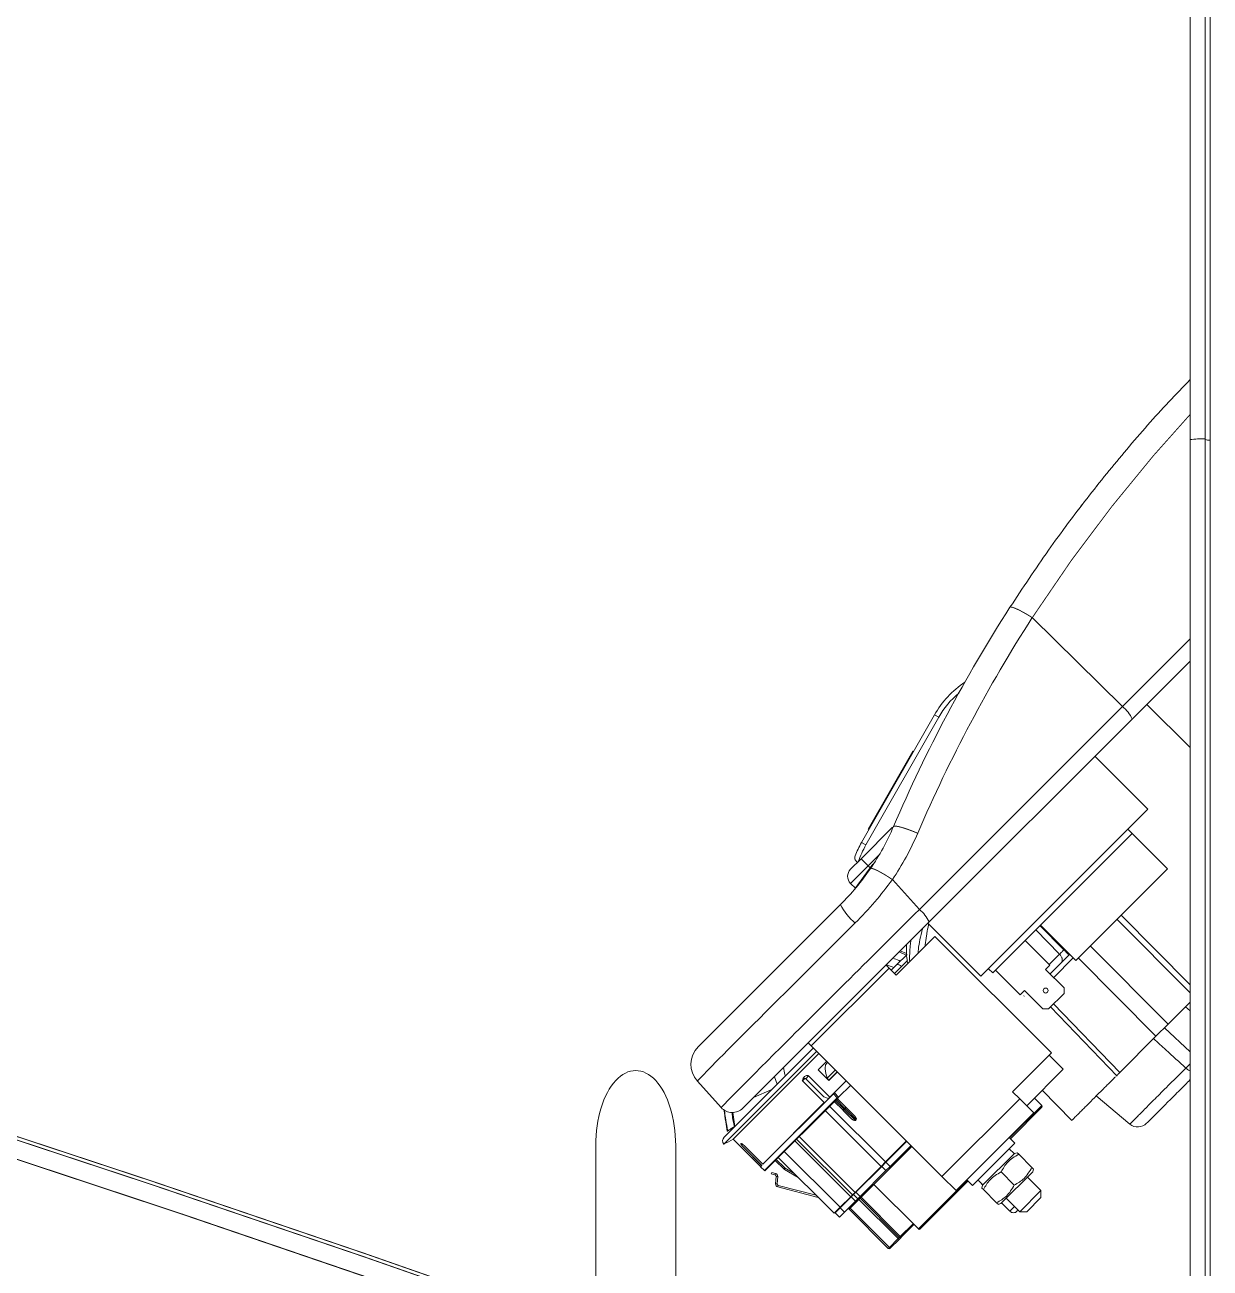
# Model space of a CAD drawing. Header units: millimetres. Extents: x -16985 to -606, y 2122 to 9380.
# Drawn here: x -7690.8 to -7453.6, y 5908.6 to 6157.6 of the extents above; entities that cross this region are included whole.
import ezdxf

# ---------------------------------------------------------------- set-up
doc = ezdxf.new("R2010")
doc.units = ezdxf.units.MM
for name, pattern in [('K5LT32768', [0]), ('K5LT32769', [0]), ('K5LT_THIN', [0])]:
    doc.linetypes.add(name, pattern=pattern)

msp = doc.modelspace()

# ---------------------------------------------------------------- linework, layer by layer
at = {"color": 7, "linetype": 'K5LT_THIN', "lineweight": 18}
for p, q in [((-7453.55, 5798.59), (-7453.55, 6956.01)), ((-7457.55, 6933.91), (-7457.55, 6074.58)), ((-7454.55, 6934.04), (-7454.55, 6074.71)), ((-7457.55, 5830.46), (-7457.55, 6074.58)), ((-7457.55, 6074.58), (-7457.55, 6074.58)), ((-7454.55, 5830.48), (-7454.55, 6074.71)), ((-7476.32, 6065.18), (-7476.13, 6065.42)), ((-7489.16, 6038.9), (-7471.12, 6021.09)), ((-7457.55, 6030.19), (-7469.15, 6018.59)), ((-7523.35, 5993.87), (-7508.75, 6019.44)), ((-7511.77, 5980.44), (-7471.12, 6021.09)), ((-7507.89, 6018.94), (-7508.75, 6019.44)), ((-7508.25, 6020.28), (-7508.25, 6020.28)), ((-7457.55, 6012.86), (-7466.22, 6021.52)), ((-7507.89, 6018.94), (-7522.48, 5993.37)), ((-7469.15, 6018.59), (-7509.8, 5977.94)), ((-7521.99, 5996.55), (-7513.07, 6012.18)), ((-7513.07, 6012.18), (-7512.94, 6012.1)), ((-7466.01, 6000.52), (-7476.61, 6011.13)), ((-7466.01, 6000.52), (-7499.45, 5967.07)), ((-7523.42, 5990.62), (-7517.12, 5996.93)), ((-7521.99, 5996.55), (-7521.86, 5996.47)), ((-7497.08, 5967.75), (-7469.15, 5995.68)), ((-7469.15, 5995.68), (-7487.54, 5977.29)), ((-7469.15, 5995.68), (-7470, 5996.53)), ((-7462.08, 5988.61), (-7469.15, 5995.68)), ((-7522.48, 5993.37), (-7523.35, 5993.87)), ((-7525.55, 5988.5), (-7523.42, 5990.62)), ((-7521.05, 5989.54), (-7524.66, 5984.57)), ((-7524.17, 5989.88), (-7524.41, 5990.13)), ((-7523.42, 5990.62), (-7522.01, 5989.21)), ((-7522.01, 5989.21), (-7525.55, 5985.67)), ((-7462.08, 5988.61), (-7480.47, 5970.22)), ((-7524.57, 5984.7), (-7525.55, 5985.67)), ((-7517.17, 5986.45), (-7511.77, 5980.44)), ((-7556.02, 5952.93), (-7527.54, 5981.42)), ((-7509.8, 5977.94), (-7547.09, 5940.65)), ((-7499.45, 5967.07), (-7510.06, 5977.68)), ((-7480.47, 5970.22), (-7487.54, 5977.29)), ((-7508.65, 5975.06), (-7516.43, 5967.28)), ((-7485.32, 5951.73), (-7508.65, 5975.06)), ((-7514.31, 5971.6), (-7515.6, 5972.15)), ((-7485.63, 5969.3), (-7490.58, 5974.25)), ((-7516.34, 5969.35), (-7514.23, 5971.46)), ((-7515.34, 5969.02), (-7514.11, 5970.25)), ((-7485.56, 5967.54), (-7481.68, 5971.41)), ((-7517.84, 5968.7), (-7533.4, 5953.14)), ((-7517.84, 5968.7), (-7518.44, 5969.3)), ((-7516.43, 5967.28), (-7517.84, 5968.7)), ((-7517.42, 5968.27), (-7516.34, 5969.35)), ((-7516.75, 5967.61), (-7515.34, 5969.02)), ((-7497.93, 5968.59), (-7497.08, 5967.75)), ((-7496.52, 5968.31), (-7491.57, 5963.36)), ((-7486.48, 5968.45), (-7485.63, 5969.3)), ((-7482.8, 5964.78), (-7486.48, 5968.45)), ((-7482.8, 5963.64), (-7482.8, 5964.78)), ((-7491.57, 5963.36), (-7490.72, 5964.21)), ((-7490.88, 5963.06), (-7490.81, 5963.13)), ((-7490.72, 5964.21), (-7487.04, 5960.53)), ((-7485.91, 5960.53), (-7482.8, 5963.64)), ((-7487.04, 5960.53), (-7485.91, 5960.53)), ((-7485.52, 5960.92), (-7472.17, 5947.07)), ((-7461.98, 5957.45), (-7457.55, 5961.88)), ((-7464.39, 5955.04), (-7461.98, 5957.45)), ((-7471.63, 5947.81), (-7464.39, 5955.04)), ((-7550.86, 5934.82), (-7532.97, 5952.71)), ((-7533.4, 5953.14), (-7534, 5953.74)), ((-7507.24, 5926.98), (-7533.4, 5953.14)), ((-7550.91, 5933.46), (-7532.31, 5952.05)), ((-7531.86, 5951.6), (-7549.05, 5934.42)), ((-7532.01, 5948.31), (-7530.29, 5950.03)), ((-7485.32, 5951.73), (-7493.09, 5943.95)), ((-7485.78, 5951.27), (-7482.95, 5948.44)), ((-7533.93, 5947.1), (-7534.5, 5946.53)), ((-7529.68, 5942.85), (-7533.93, 5947.1)), ((-7529.89, 5946.19), (-7532.01, 5948.31)), ((-7528.56, 5948.3), (-7530.21, 5946.64)), ((-7529.89, 5946.19), (-7528.17, 5947.91)), ((-7528.2, 5947.94), (-7529.86, 5946.28)), ((-7482.95, 5948.44), (-7490.27, 5941.12)), ((-7551.44, 5940.76), (-7556.2, 5946.05)), ((-7540.79, 5946.95), (-7540.2, 5945.48)), ((-7535.21, 5946.05), (-7534.66, 5946.59)), ((-7530.79, 5941.75), (-7535.03, 5945.99)), ((-7530.87, 5942.9), (-7534.5, 5946.53)), ((-7529.86, 5946.28), (-7530.21, 5946.64)), ((-7526.4, 5946.14), (-7529.68, 5942.85)), ((-7527.93, 5942.84), (-7525.51, 5945.26)), ((-7543.07, 5929.4), (-7528.96, 5943.5)), ((-7542.63, 5928.14), (-7528.1, 5942.67)), ((-7530.87, 5942.9), (-7529.95, 5942.59)), ((-7529.68, 5942.85), (-7529.95, 5942.59)), ((-7528.78, 5943.69), (-7528.96, 5943.5)), ((-7528.19, 5942.73), (-7528.96, 5943.5)), ((-7528.78, 5943.69), (-7527.93, 5942.84)), ((-7528.59, 5942.18), (-7526.9, 5940.49)), ((-7528.41, 5942.36), (-7526.72, 5940.66)), ((-7528.2, 5942.57), (-7526.51, 5940.88)), ((-7527.93, 5942.84), (-7528.1, 5942.67)), ((-7491.68, 5942.53), (-7507.24, 5926.98)), ((-7491.68, 5942.53), (-7493.09, 5943.95)), ((-7488.85, 5939.71), (-7491.68, 5942.53)), ((-7487.22, 5941.19), (-7488.71, 5942.68)), ((-7487.15, 5944.25), (-7481.27, 5938.17)), ((-7476.35, 5943.09), (-7469.64, 5937.46)), ((-7530.79, 5941.75), (-7543.1, 5929.44)), ((-7530.61, 5940.16), (-7519.44, 5928.99)), ((-7529.73, 5941.04), (-7518.55, 5929.87)), ((-7528.8, 5941.97), (-7527.11, 5940.28)), ((-7527.11, 5940.28), (-7526.9, 5940.49)), ((-7527.11, 5940.28), (-7527.02, 5940.18)), ((-7527.02, 5940.18), (-7525.61, 5938.78)), ((-7526.9, 5940.49), (-7526.72, 5940.66)), ((-7526.9, 5940.49), (-7526.75, 5940.34)), ((-7526.75, 5940.34), (-7526.57, 5940.52)), ((-7526.75, 5940.34), (-7524.58, 5938.17)), ((-7526.72, 5940.66), (-7526.51, 5940.88)), ((-7526.72, 5940.66), (-7526.57, 5940.52)), ((-7526.57, 5940.52), (-7524.4, 5938.35)), ((-7526.51, 5940.88), (-7526.42, 5940.79)), ((-7526.42, 5940.79), (-7525.01, 5939.38)), ((-7488.85, 5939.71), (-7504.41, 5924.15)), ((-7487.22, 5940.84), (-7493.55, 5934.51)), ((-7524.4, 5938.35), (-7524.58, 5938.17)), ((-7550.22, 5936.01), (-7549.3, 5936.57)), ((-7548.73, 5937), (-7548.8, 5936.96)), ((-7535.81, 5934.96), (-7524.64, 5923.78)), ((-7492.67, 5933.62), (-7493.8, 5934.76)), ((-7576.55, 5933.19), (-7576.55, 5893.19)), ((-7560.55, 5893.19), (-7560.55, 5933.19)), ((-7549.05, 5934.42), (-7543.58, 5928.96)), ((-7547.31, 5933.5), (-7547.37, 5933.44)), ((-7543.35, 5929.19), (-7546.87, 5932.71)), ((-7543.31, 5929.15), (-7546.78, 5932.62)), ((-7543.1, 5929.44), (-7546.62, 5932.96)), ((-7543.07, 5929.4), (-7546.53, 5932.86)), ((-7525.51, 5922.91), (-7536.69, 5934.08)), ((-7536.33, 5934.44), (-7525.16, 5923.27)), ((-7518.55, 5929.87), (-7514.34, 5934.08)), ((-7518.48, 5929.8), (-7514.27, 5934.01)), ((-7517.64, 5928.95), (-7513.42, 5933.16)), ((-7501.15, 5925.14), (-7492.67, 5933.62)), ((-7492.78, 5931.54), (-7493.77, 5932.53)), ((-7542.37, 5930.1), (-7542.41, 5930.13)), ((-7540.61, 5930.16), (-7538.92, 5928.47)), ((-7540.4, 5930.37), (-7538.7, 5928.68)), ((-7540.01, 5930.76), (-7528.84, 5919.59)), ((-7538.81, 5931.96), (-7527.63, 5920.79)), ((-7518.55, 5929.87), (-7519.44, 5928.99)), ((-7519.3, 5928.98), (-7518.48, 5929.8)), ((-7518.48, 5929.8), (-7517.64, 5928.95)), ((-7492.74, 5931.57), (-7499.1, 5925.21)), ((-7492.18, 5931.72), (-7492.74, 5931.57)), ((-7489.23, 5928.77), (-7491.87, 5931.41)), ((-7543.35, 5929.19), (-7543.58, 5928.96)), ((-7543.54, 5928.92), (-7543.31, 5929.15)), ((-7543.54, 5928.92), (-7542.77, 5928.14)), ((-7543.35, 5929.19), (-7543.35, 5929.19)), ((-7541.4, 5927.47), (-7541.32, 5927.76)), ((-7541.4, 5927.47), (-7540.66, 5927.28)), ((-7541.32, 5927.76), (-7540.58, 5927.57)), ((-7540.66, 5927.28), (-7540.58, 5927.57)), ((-7538.92, 5928.47), (-7538.7, 5928.68)), ((-7538.75, 5928.34), (-7538.6, 5928.6)), ((-7538.75, 5928.34), (-7536, 5926.75)), ((-7538.7, 5928.68), (-7538.6, 5928.6)), ((-7538.6, 5928.6), (-7536.82, 5927.57)), ((-7524.64, 5923.78), (-7519.44, 5928.99)), ((-7524.47, 5923.81), (-7519.3, 5928.98)), ((-7523.62, 5922.97), (-7518.45, 5928.14)), ((-7519.3, 5928.98), (-7518.45, 5928.14)), ((-7517.64, 5928.95), (-7518.45, 5928.14)), ((-7495.43, 5921.53), (-7489.06, 5927.9)), ((-7492.77, 5925.23), (-7495.4, 5927.87)), ((-7489.06, 5927.9), (-7488.91, 5928.45)), ((-7540.43, 5926.97), (-7540.55, 5925.49)), ((-7540.55, 5925.49), (-7540.25, 5925.47)), ((-7540.43, 5926.97), (-7540.13, 5926.94)), ((-7540.13, 5926.94), (-7540.25, 5925.47)), ((-7540.1, 5924.86), (-7540.03, 5925.15)), ((-7540.1, 5924.86), (-7532.02, 5922.78)), ((-7540.03, 5925.15), (-7532.44, 5923.19)), ((-7520.88, 5925.36), (-7511.97, 5916.45)), ((-7504.41, 5924.15), (-7507.24, 5926.98)), ((-7502.04, 5926.02), (-7503.64, 5924.42)), ((-7502.29, 5926.27), (-7501.15, 5925.14)), ((-7499.1, 5925.21), (-7499.25, 5924.65)), ((-7487.44, 5924.15), (-7490.12, 5926.84)), ((-7527.63, 5920.79), (-7525.51, 5922.91)), ((-7527.6, 5920.68), (-7525.42, 5922.86)), ((-7523.85, 5922.38), (-7525.62, 5920.61)), ((-7525.16, 5923.27), (-7525.51, 5922.91)), ((-7525.42, 5922.86), (-7524.95, 5923.34)), ((-7524.57, 5922.01), (-7525.42, 5922.86)), ((-7524.64, 5923.78), (-7525.16, 5923.27)), ((-7524.95, 5923.34), (-7524.47, 5923.81)), ((-7524.95, 5923.34), (-7524.1, 5922.49)), ((-7524.1, 5922.49), (-7524.57, 5922.01)), ((-7524.47, 5923.81), (-7523.62, 5922.97)), ((-7524.28, 5924.15), (-7524.21, 5924.08)), ((-7523.62, 5922.97), (-7524.1, 5922.49)), ((-7524.03, 5922.56), (-7523.85, 5922.38)), ((-7523.64, 5922.59), (-7523.85, 5922.38)), ((-7523.85, 5922.38), (-7516, 5914.53)), ((-7523.43, 5922.81), (-7523.64, 5922.59)), ((-7515.79, 5914.75), (-7523.64, 5922.59)), ((-7523.6, 5922.98), (-7523.43, 5922.81)), ((-7515.58, 5914.96), (-7523.43, 5922.81)), ((-7503.64, 5924.42), (-7511.62, 5916.45)), ((-7498.94, 5924.34), (-7499.23, 5924.63)), ((-7496.3, 5921.7), (-7498.94, 5924.34)), ((-7494.37, 5922.59), (-7491.68, 5919.91)), ((-7491.68, 5919.91), (-7487.44, 5924.15)), ((-7490.27, 5919.91), (-7487.44, 5922.73)), ((-7487.44, 5922.73), (-7487.44, 5924.15)), ((-7527.63, 5920.79), (-7528.84, 5919.59)), ((-7528.62, 5919.66), (-7527.6, 5920.68)), ((-7528.13, 5920.3), (-7528.06, 5920.23)), ((-7527.92, 5920.51), (-7527.85, 5920.44)), ((-7526.75, 5919.84), (-7527.78, 5918.81)), ((-7527.6, 5920.68), (-7526.75, 5919.84)), ((-7526.93, 5921.5), (-7526.86, 5921.43)), ((-7526.75, 5919.84), (-7524.57, 5922.01)), ((-7525.62, 5920.61), (-7525.83, 5920.4)), ((-7517.98, 5912.55), (-7525.83, 5920.4)), ((-7525.8, 5920.79), (-7525.62, 5920.61)), ((-7517.77, 5912.77), (-7525.62, 5920.61)), ((-7496.3, 5921.7), (-7496.01, 5921.4)), ((-7495.98, 5921.38), (-7495.43, 5921.53)), ((-7495.3, 5921.66), (-7493.64, 5920)), ((-7492, 5920.22), (-7492.23, 5920)), ((-7491.68, 5919.91), (-7490.27, 5919.91)), ((-7528.62, 5919.66), (-7527.78, 5918.81)), ((-7512.85, 5917.33), (-7515.4, 5914.78)), ((-7515.79, 5914.75), (-7516, 5914.53)), ((-7515.44, 5914.75), (-7515.83, 5914.36)), ((-7515.58, 5914.96), (-7515.79, 5914.75)), ((-7515.4, 5914.78), (-7515.58, 5914.96)), ((-7515.4, 5914.78), (-7515.44, 5914.75)), ((-7517.77, 5912.77), (-7517.98, 5912.55)), ((-7516, 5914.53), (-7517.77, 5912.77)), ((-7517.59, 5912.59), (-7517.77, 5912.77)), ((-7517.59, 5912.59), (-7517.63, 5912.55)), ((-7515.83, 5914.36), (-7517.59, 5912.59)), ((-7515.83, 5914.36), (-7516, 5914.53))]:
    msp.add_line(p, q, dxfattribs=at)
at = {"color": 8, "linetype": 'K5LT32768', "lineweight": 15, "true_color": 0x808080}
for p, q in [((-7471.12, 6021.09), (-7457.55, 6034.65)), ((-7519.87, 5991.34), (-7522.01, 5989.21)), ((-7522.01, 5989.21), (-7521.59, 5988.79)), ((-7487.67, 5977.25), (-7482.86, 5972.34)), ((-7457.55, 5963.74), (-7472.21, 5978.48)), ((-7457.55, 5965.38), (-7471.39, 5979.3)), ((-7488.43, 5976.4), (-7483.68, 5971.5)), ((-7482.72, 5972.47), (-7482.86, 5972.34)), ((-7461.98, 5957.45), (-7477.54, 5973.15)), ((-7515.81, 5971.93), (-7514.29, 5971.26)), ((-7483.68, 5971.5), (-7485.75, 5969.42)), ((-7484.86, 5966.84), (-7480.97, 5970.73)), ((-7464.39, 5955.04), (-7479.96, 5970.73)), ((-7471.63, 5947.81), (-7484.88, 5961.57)), ((-7457.55, 5960.15), (-7458.49, 5960.95)), ((-7457.55, 5951.9), (-7462.71, 5956.72)), ((-7458.42, 5948.68), (-7457.55, 5949.53)), ((-7544.98, 5942.76), (-7541.28, 5944.41)), ((-7542.77, 5928.14), (-7528.19, 5942.73)), ((-7548.73, 5937), (-7549.12, 5939.8)), ((-7487.22, 5941.19), (-7493.73, 5934.68)), ((-7546.53, 5932.87), (-7546.53, 5932.86)), ((-7513.25, 5932.99), (-7520.88, 5925.36)), ((-7518.52, 5929.91), (-7518.45, 5929.84)), ((-7519.05, 5929.38), (-7518.98, 5929.31)), ((-7520.88, 5925.36), (-7523.43, 5922.81)), ((-7503.67, 5924.74), (-7511.97, 5916.45)), ((-7503.74, 5924.81), (-7503.67, 5924.74)), ((-7502.22, 5926.2), (-7503.67, 5924.74)), ((-7525.83, 5922.59), (-7525.76, 5922.52)), ((-7523.97, 5924.46), (-7523.89, 5924.39)), ((-7492.7, 5920.93), (-7493.64, 5920)), ((-7513.03, 5917.51), (-7515.58, 5914.96))]:
    msp.add_line(p, q, dxfattribs=at)
at = {"color": 7, "linetype": 'K5LT_THIN', "const_width": 0.18}
for points in [[(-7576.55, 5895.34), (-7580.26, 5896.65), (-7622.75, 5911.52), (-7665.38, 5926.02), (-7708.12, 5940.16), (-7750.99, 5953.93), (-7793.97, 5967.33), (-7837.07, 5980.37), (-7880.27, 5993.03), (-7923.58, 6005.32), (-7967, 6017.24), (-8010.52, 6028.79), (-8054.13, 6039.96), (-8097.84, 6050.76), (-8141.64, 6061.19), (-8185.53, 6071.24), (-8229.5, 6080.91), (-8269.55, 6089.38)], [(-7576.55, 5894.63), (-7580.25, 5895.94), (-7622.75, 5910.81), (-7665.37, 5925.31), (-7708.11, 5939.45), (-7750.98, 5953.22), (-7793.96, 5966.62), (-7837.05, 5979.65), (-7880.26, 5992.32), (-7923.57, 6004.61), (-7966.98, 6016.53), (-8010.5, 6028.07), (-8054.11, 6039.25), (-8097.82, 6050.05), (-8141.61, 6060.47), (-8185.5, 6070.52), (-8229.47, 6080.19), (-8269.55, 6088.66)], [(-7576.55, 5890.79), (-7616.33, 5904.74), (-7659.23, 5919.39), (-7702.26, 5933.67), (-7745.42, 5947.58), (-7788.68, 5961.11), (-7832.07, 5974.27), (-7875.57, 5987.06), (-7919.17, 5999.47), (-7962.89, 6011.5), (-8006.7, 6023.15), (-8050.61, 6034.43), (-8094.62, 6045.32), (-8138.73, 6055.83), (-8182.92, 6065.97), (-8227.19, 6075.71), (-8269.55, 6084.67)], [(-8269.55, 6084.64), (-8227.19, 6075.69), (-8182.92, 6065.94), (-8138.73, 6055.81), (-8094.62, 6045.29), (-8050.61, 6034.4), (-8006.7, 6023.13), (-7962.89, 6011.47), (-7919.17, 5999.44), (-7875.57, 5987.03), (-7832.07, 5974.25), (-7788.68, 5961.09), (-7745.42, 5947.55), (-7702.26, 5933.65), (-7659.23, 5919.37), (-7616.33, 5904.71), (-7576.55, 5890.76)], [(-7493.62, 6040.98), (-7493.48, 6041.04), (-7493.18, 6040.99), (-7492.74, 6040.84), (-7492.18, 6040.6), (-7491.51, 6040.27), (-7490.77, 6039.87), (-7489.98, 6039.41), (-7489.16, 6038.9)], [(-7516.94, 5997.06), (-7516.8, 5997.15), (-7516.49, 5997.15), (-7516.02, 5997.07), (-7515.41, 5996.92), (-7514.69, 5996.7), (-7513.87, 5996.42), (-7512.99, 5996.09), (-7512.09, 5995.71)], [(-7521.56, 5988.64), (-7521.41, 5988.69), (-7521.12, 5988.63), (-7520.69, 5988.48), (-7520.13, 5988.22), (-7519.48, 5987.87), (-7518.75, 5987.45), (-7517.97, 5986.97), (-7517.17, 5986.45)], [(-7516.34, 5969.35), (-7516.26, 5969.4), (-7516.16, 5969.42), (-7516.05, 5969.42), (-7515.92, 5969.39), (-7515.77, 5969.33), (-7515.63, 5969.25), (-7515.48, 5969.14), (-7515.34, 5969.02)]]:
    msp.add_lwpolyline(points, dxfattribs=at)
at = {"color": 8, "linetype": 'K5LT32769', "true_color": 0x808080, "const_width": 0.18}
msp.add_lwpolyline([(-7457.55, 6079.61), (-7464.9, 6071.35), (-7473.23, 6061.17), (-7481.3, 6050.42), (-7489.16, 6038.9)], dxfattribs=at)
at = {"color": 7, "linetype": 'K5LT_THIN', "lineweight": 18}
msp.add_circle((-7486.48, 5964.21), 0.5, dxfattribs=at)
for centre, radius, start, end in [((-7455.31, 6057.46), 17.26, 87.4962, 97.478), ((-7241.23, 5878.82), 300, 142.454, 142.7668), ((-7241.23, 5878.82), 300, 143.4443, 143.8396), ((-7241.23, 5878.82), 300, 147.2788, 156.7868), ((-7240.98, 5879.44), 295, 147.2788, 156.7868), ((-7491.96, 6009.86), 19.33, 123.6205, 150.2915), ((-7475.33, 6015.74), 6.81, 24.8035, 51.8036), ((-7562.89, 6016.77), 50, 325.7592, 336.7868), ((-7562.64, 6017.39), 55, 325.7592, 336.7868), ((-7504.27, 5982.98), 21.96, 150.2915, 158.0035), ((-7504.27, 5982.98), 20.96, 150.2915, 160.3346), ((-7524.13, 5987.09), 2, 135, 225), ((-7517.26, 5986.64), 11.54, 206.9549, 230.4988), ((-7515.98, 5975.09), 6.81, 24.8035, 51.8036), ((-7552.49, 5949.4), 5, 135, 222), ((-7549.21, 5942.77), 3, 222, 315), ((-7527.05, 5940.54), 0.355, 274.6093, 326.3691), ((-7526.77, 5940.81), 0.355, 303.6309, 355.3907), ((-7487.4, 5941.01), 0.25, 315, 45), ((-7468.03, 5939.38), 2.5, 230.4638, 315), ((-7550.15, 5934.12), 1, 135, 221.3001), ((-7591.22, 6013.36), 89.5, 296.7704, 298.1119), ((-7542.7, 5928.22), 0.1, 225, 315), ((-7540.73, 5926.99), 0.3, 355.5, 75.5), ((-7540.73, 5926.99), 0.6, 355.5, 75.5), ((-7538.35, 5929.03), 0.8, 225, 240), ((-7539.95, 5925.45), 0.6, 175.5, 255.5), ((-7539.95, 5925.45), 0.3, 175.5, 255.5), ((-7521.06, 5925.18), 0.25, 45, 134.9999), ((-7503.82, 5924.57), 0.231, 321.2435, 50.1111), ((-7523.82, 5922.42), 0.25, 45, 135), ((-7526.01, 5920.23), 0.25, 45, 135), ((-7492.93, 5920.7), 1, 225, 315.0001), ((-7515.61, 5914.92), 0.25, 225, 315), ((-7511.79, 5916.62), 0.25, 225, 315.0001), ((-7517.81, 5912.73), 0.25, 225, 315)]:
    msp.add_arc(centre, radius, start, end, dxfattribs=at)
at = {"color": 8, "linetype": 'K5LT32768', "lineweight": 15, "true_color": 0x808080}
for centre, radius, start, end in [((-7453.64, 6078.06), 3.6, 255.3584, 271.4373), ((-7491.96, 6009.86), 18.33, 130.5106, 150.2915)]:
    msp.add_arc(centre, radius, start, end, dxfattribs=at)
at = {"color": 7, "linetype": 'K5LT_THIN', "lineweight": 18}
for centre, major_axis, ratio, start_param, end_param in [((-7515.93, 5976.05), (35.51, 35.29), 0.003541, 1.449681, 3.141418), ((-7520.62, 5981.26), (35.58, 35.21), 0.005903, 1.676801, 3.141314), ((-7568.55, 5933.19), (0, -15), 0.533333, 1.570796, 4.712389), ((-7525.4, 5938.99), (0.82, -0.82), 0.258819, -1.570796, 0), ((-7525.22, 5939.17), (0.82, -0.82), 0.258819, 0, 1.570796), ((-7497.43, 5929.9), (8.65, -8.65), 0.36397, -1.510835, -1.395467), ((-7495.4, 5927.87), (8.65, -8.65), 0.36397, -1.688245, -1.630758)]:
    msp.add_ellipse(centre, major_axis=major_axis, ratio=ratio, start_param=start_param, end_param=end_param, dxfattribs=at)
for points, knots in [([(-7493.62, 6040.98), (-7491.08, 6044.83), (-7486.11, 6052.33), (-7478.24, 6062.88), (-7470.19, 6072.79), (-7463.25, 6080.72), (-7458.99, 6085.11), (-7457.55, 6086.58)], [0, 0, 0, 0, 0.228686, 0.446035, 0.663387, 0.886954, 1, 1, 1, 1]), ([(-7524.41, 5990.13), (-7524.48, 5990.21), (-7524.65, 5990.41), (-7524.73, 5990.8), (-7524.69, 5991.07), (-7524.63, 5991.21), (-7524.63, 5991.21)], [0, 0, 0, 0, 0.253676, 0.577477, 0.99564, 1, 1, 1, 1]), ([(-7527.54, 5981.42), (-7526.47, 5982.54), (-7524.3, 5984.81), (-7522.48, 5987.35), (-7521.56, 5988.64)], [0, 0, 0, 0, 0.493531, 1, 1, 1, 1]), ([(-7517.17, 5986.45), (-7518.31, 5984.93), (-7520.59, 5981.88), (-7523.25, 5979.13), (-7524.59, 5977.74)], [0, 0, 0, 0, 0.494809, 1, 1, 1, 1]), ([(-7509.89, 5977.51), (-7509.9, 5977.46), (-7510.06, 5976.81), (-7510.22, 5975.92), (-7510.41, 5974.79), (-7510.53, 5973.92), (-7510.59, 5973.36), (-7510.62, 5973.09)], [0, 0, 0, 0, 0.031568, 0.396526, 0.586792, 0.798685, 1, 1, 1, 1]), ([(-7511.13, 5976.61), (-7511.18, 5976.41), (-7511.65, 5974.7), (-7511.92, 5973.08), (-7512.04, 5971.8), (-7512.05, 5971.66)], [0, 0, 0, 0, 0.109152, 0.908471, 1, 1, 1, 1]), ([(-7514.33, 5973.41), (-7514.34, 5973.12), (-7514.38, 5972.24), (-7514.34, 5970.94), (-7514.14, 5970.01), (-7514.06, 5969.65)], [0, 0, 0, 0, 0.22854, 0.704771, 1, 1, 1, 1]), ([(-7482.86, 5972.34), (-7482.94, 5972.26), (-7483.09, 5972.1), (-7483.31, 5971.88), (-7483.51, 5971.67), (-7483.62, 5971.55), (-7483.68, 5971.5)], [0, 0, 0, 0, 0.250034, 0.500041, 0.750027, 1, 1, 1, 1]), ([(-7483.68, 5971.5), (-7483.56, 5971.35), (-7483.38, 5971.13), (-7483.23, 5970.79), (-7483.16, 5970.53), (-7483.15, 5970.27), (-7483.2, 5969.97), (-7483.32, 5969.8), (-7483.4, 5969.69)], [0, 0, 0, 0, 0.239363, 0.368083, 0.499535, 0.631054, 0.759969, 1, 1, 1, 1]), ([(-7516.86, 5968.83), (-7516.86, 5968.83), (-7517.35, 5969.03), (-7517.85, 5969.21), (-7518.35, 5969.39)], [0, 0, 0, 0, 0.000776, 1, 1, 1, 1]), ([(-7530.05, 5949.79), (-7530.12, 5949.76), (-7530.29, 5949.7), (-7530.48, 5949.47), (-7530.63, 5949.07), (-7530.64, 5948.08), (-7530.4, 5947.26), (-7530.21, 5946.64)], [0, 0, 0, 0, 0.067826, 0.153315, 0.258248, 0.442792, 1, 1, 1, 1]), ([(-7535.03, 5945.99), (-7535.05, 5946.02), (-7535.1, 5946.08), (-7535.14, 5946.21), (-7535.13, 5946.4), (-7535.03, 5946.68), (-7534.8, 5946.96), (-7534.52, 5947.14), (-7534.29, 5947.21), (-7534.13, 5947.2), (-7534, 5947.16), (-7533.95, 5947.12), (-7533.93, 5947.1)], [0, 0, 0, 0, 0.046355, 0.102631, 0.186158, 0.3265, 0.541534, 0.724964, 0.824773, 0.901729, 0.95692, 1, 1, 1, 1]), ([(-7472.26, 5947.18), (-7472.26, 5947.18), (-7472.27, 5947.16), (-7472.17, 5947.26), (-7471.97, 5947.46), (-7471.74, 5947.69), (-7471.63, 5947.81)], [0, 0, 0, 0, 0.060201, 0.373445, 0.686665, 1, 1, 1, 1]), ([(-7534.5, 5946.53), (-7534.53, 5946.55), (-7534.59, 5946.6), (-7534.73, 5946.63), (-7534.89, 5946.63), (-7535, 5946.58), (-7535.06, 5946.55)], [0, 0, 0, 0, 0.188304, 0.375126, 0.670326, 1, 1, 1, 1]), ([(-7481.24, 5938.2), (-7481.24, 5938.2), (-7481.24, 5938.19), (-7480.95, 5938.49), (-7480.46, 5938.97), (-7479.88, 5939.55), (-7479.26, 5940.18), (-7478.57, 5940.87), (-7477.63, 5941.8), (-7476.38, 5943.06), (-7474.81, 5944.62), (-7473.51, 5945.92), (-7472.74, 5946.7), (-7472.51, 5946.93)], [0, 0, 0, 0, 0.080653, 0.200817, 0.306187, 0.396941, 0.472527, 0.548167, 0.623997, 0.744206, 0.864266, 0.960091, 1, 1, 1, 1]), ([(-7466.2, 5937.67), (-7466.22, 5937.66), (-7466.29, 5937.59), (-7465.83, 5938.05), (-7464.84, 5939.04), (-7463.27, 5940.61), (-7461.15, 5942.73), (-7459.24, 5944.64), (-7457.9, 5945.98), (-7457.59, 5946.29)], [0, 0, 0, 0, 0.060534, 0.237766, 0.414999, 0.592231, 0.769464, 0.946697, 1, 1, 1, 1]), ([(-7528.19, 5942.73), (-7528.18, 5942.72), (-7528.16, 5942.7), (-7528.14, 5942.69), (-7528.12, 5942.67), (-7528.1, 5942.67), (-7528.1, 5942.67), (-7528.1, 5942.67)], [0, 0, 0, 0, 0.213306, 0.426595, 0.640379, 0.855214, 1, 1, 1, 1]), ([(-7550.89, 5940.36), (-7550.78, 5939.53), (-7550.58, 5938.08), (-7550.33, 5936.63), (-7550.22, 5936.01)], [0, 0, 0, 0, 0.570335, 1, 1, 1, 1]), ([(-7550.14, 5936.09), (-7550.16, 5936.07), (-7550.2, 5936.04), (-7550.21, 5936.02), (-7550.22, 5936.01), (-7550.22, 5936.01)], [0, 0, 0, 0, 0.359701, 0.679731, 1, 1, 1, 1]), ([(-7548.8, 5936.96), (-7549.03, 5936.82), (-7549.37, 5936.61), (-7549.75, 5936.36), (-7549.93, 5936.24), (-7550.08, 5936.14), (-7550.11, 5936.11), (-7550.14, 5936.09)], [0, 0, 0, 0, 0.302341, 0.45256, 0.602926, 0.71429, 1, 1, 1, 1]), ([(-7549.3, 5936.57), (-7549.3, 5936.57), (-7549.29, 5936.58), (-7549.27, 5936.6), (-7549.22, 5936.65), (-7549.19, 5936.67)], [0, 0, 0, 0, 0.270086, 0.634623, 1, 1, 1, 1]), ([(-7549.19, 5936.67), (-7549.18, 5936.68), (-7549.16, 5936.69), (-7549.07, 5936.75), (-7548.94, 5936.84), (-7548.83, 5936.9), (-7548.78, 5936.94)], [0, 0, 0, 0, 0.236889, 0.473211, 0.724328, 1, 1, 1, 1]), ([(-7546.87, 5932.71), (-7546.95, 5932.79), (-7547.11, 5932.95), (-7547.31, 5933.19), (-7547.45, 5933.38), (-7547.5, 5933.51), (-7547.47, 5933.57), (-7547.36, 5933.54), (-7547.18, 5933.44), (-7546.95, 5933.26), (-7546.75, 5933.09), (-7546.64, 5932.98), (-7546.62, 5932.96)], [0, 0, 0, 0, 0.107335, 0.214668, 0.322037, 0.429427, 0.53678, 0.644094, 0.751429, 0.858811, 0.966194, 1, 1, 1, 1]), ([(-7546.53, 5932.86), (-7546.61, 5932.94), (-7546.78, 5933.1), (-7547.01, 5933.29), (-7547.21, 5933.41), (-7547.34, 5933.46), (-7547.4, 5933.43), (-7547.37, 5933.33), (-7547.26, 5933.15), (-7547.08, 5932.94), (-7546.91, 5932.75), (-7546.8, 5932.64), (-7546.78, 5932.62)], [0, 0, 0, 0, 0.107337, 0.214672, 0.32204, 0.42943, 0.536784, 0.644101, 0.751437, 0.858819, 0.966202, 1, 1, 1, 1]), ([(-7491.87, 5931.41), (-7492.66, 5930.94), (-7494.15, 5930.07), (-7495.01, 5928.57), (-7495.4, 5927.87)], [0, 0, 0, 0, 0.534747, 1, 1, 1, 1]), ([(-7492.16, 5931.7), (-7492.17, 5931.71), (-7492.27, 5931.81), (-7492.06, 5931.6), (-7491.87, 5931.41)], [0, 0, 0, 0, 0.067696, 1, 1, 1, 1]), ([(-7495.4, 5927.87), (-7496.2, 5927.4), (-7497.69, 5926.53), (-7498.54, 5925.03), (-7498.94, 5924.34)], [0, 0, 0, 0, 0.534747, 1, 1, 1, 1]), ([(-7489.23, 5928.77), (-7489.7, 5927.97), (-7490.57, 5926.48), (-7492.07, 5925.63), (-7492.77, 5925.23)], [0, 0, 0, 0, 0.534747, 1, 1, 1, 1]), ([(-7488.94, 5928.48), (-7488.93, 5928.47), (-7488.82, 5928.36), (-7489.03, 5928.57), (-7489.23, 5928.77)], [0, 0, 0, 0, 0.067696, 1, 1, 1, 1]), ([(-7492.77, 5925.23), (-7493.23, 5924.44), (-7494.11, 5922.95), (-7495.6, 5922.1), (-7496.3, 5921.7)], [0, 0, 0, 0, 0.534747, 1, 1, 1, 1])]:
    msp.add_open_spline(points, degree=3, knots=knots, dxfattribs=at)
at = {"color": 8, "linetype": 'K5LT32768', "lineweight": 15, "true_color": 0x808080}
for points, knots in [([(-7513.44, 5974.3), (-7513.47, 5974.11), (-7513.55, 5973.57), (-7513.63, 5972.71), (-7513.7, 5971.77), (-7513.72, 5970.9), (-7513.72, 5970.33), (-7513.7, 5970.04), (-7513.7, 5970.01)], [0, 0, 0, 0, 0.117358, 0.336231, 0.573721, 0.763256, 0.976481, 1, 1, 1, 1]), ([(-7515.58, 5970.11), (-7515.6, 5970.12), (-7515.67, 5970.15), (-7515.75, 5970.18), (-7515.81, 5970.2), (-7515.84, 5970.22), (-7515.86, 5970.22), (-7515.86, 5970.23), (-7516.26, 5970.39), (-7516.66, 5970.54), (-7517.05, 5970.69)], [0, 0, 0, 0, 0.058792, 0.12903, 0.164179, 0.181761, 0.190554, 0.199331, 0.199339, 1, 1, 1, 1]), ([(-7458.42, 5948.68), (-7459.74, 5949.88), (-7461.89, 5951.85), (-7464.03, 5953.81), (-7464.86, 5954.57)], [0, 0, 0, 0, 0.613222, 1, 1, 1, 1]), ([(-7538.94, 5948.8), (-7538.89, 5948.32), (-7538.84, 5947.73), (-7538.64, 5947.18), (-7538.61, 5947.08)], [0, 0, 0, 0, 0.818379, 1, 1, 1, 1]), ([(-7469.58, 5937.53), (-7469.59, 5937.51), (-7469.66, 5937.44), (-7469.19, 5937.92), (-7468.16, 5938.95), (-7466.52, 5940.58), (-7464.35, 5942.76), (-7461.69, 5945.42), (-7459.51, 5947.59), (-7458.42, 5948.68)], [0, 0, 0, 0, 0.05412, 0.211767, 0.369414, 0.52706, 0.684707, 0.842353, 1, 1, 1, 1]), ([(-7457.55, 5948.16), (-7457.59, 5948.17), (-7457.9, 5948.25), (-7458.18, 5948.48), (-7458.42, 5948.68)], [0, 0, 0, 0, 0.115363, 1, 1, 1, 1]), ([(-7550.79, 5940.28), (-7550.77, 5940.13), (-7550.7, 5939.47), (-7550.47, 5938.08), (-7550.26, 5936.84), (-7550.14, 5936.09)], [0, 0, 0, 0, 0.111979, 0.464668, 1, 1, 1, 1]), ([(-7548.8, 5936.96), (-7548.94, 5937.57), (-7549.15, 5938.5), (-7549.26, 5939.45), (-7549.31, 5939.78)], [0, 0, 0, 0, 0.653085, 1, 1, 1, 1])]:
    msp.add_open_spline(points, degree=3, knots=knots, dxfattribs=at)
at = {"color": 7, "linetype": 'K5LT_THIN', "lineweight": 18}
msp.add_open_spline([(-7482.86, 5972.34), (-7482.72, 5972.2), (-7482.44, 5971.93), (-7482.08, 5971.59), (-7481.82, 5971.37), (-7481.77, 5971.36), (-7481.74, 5971.35)], degree=3, dxfattribs=at)

doc.saveas('drawing.dxf')
